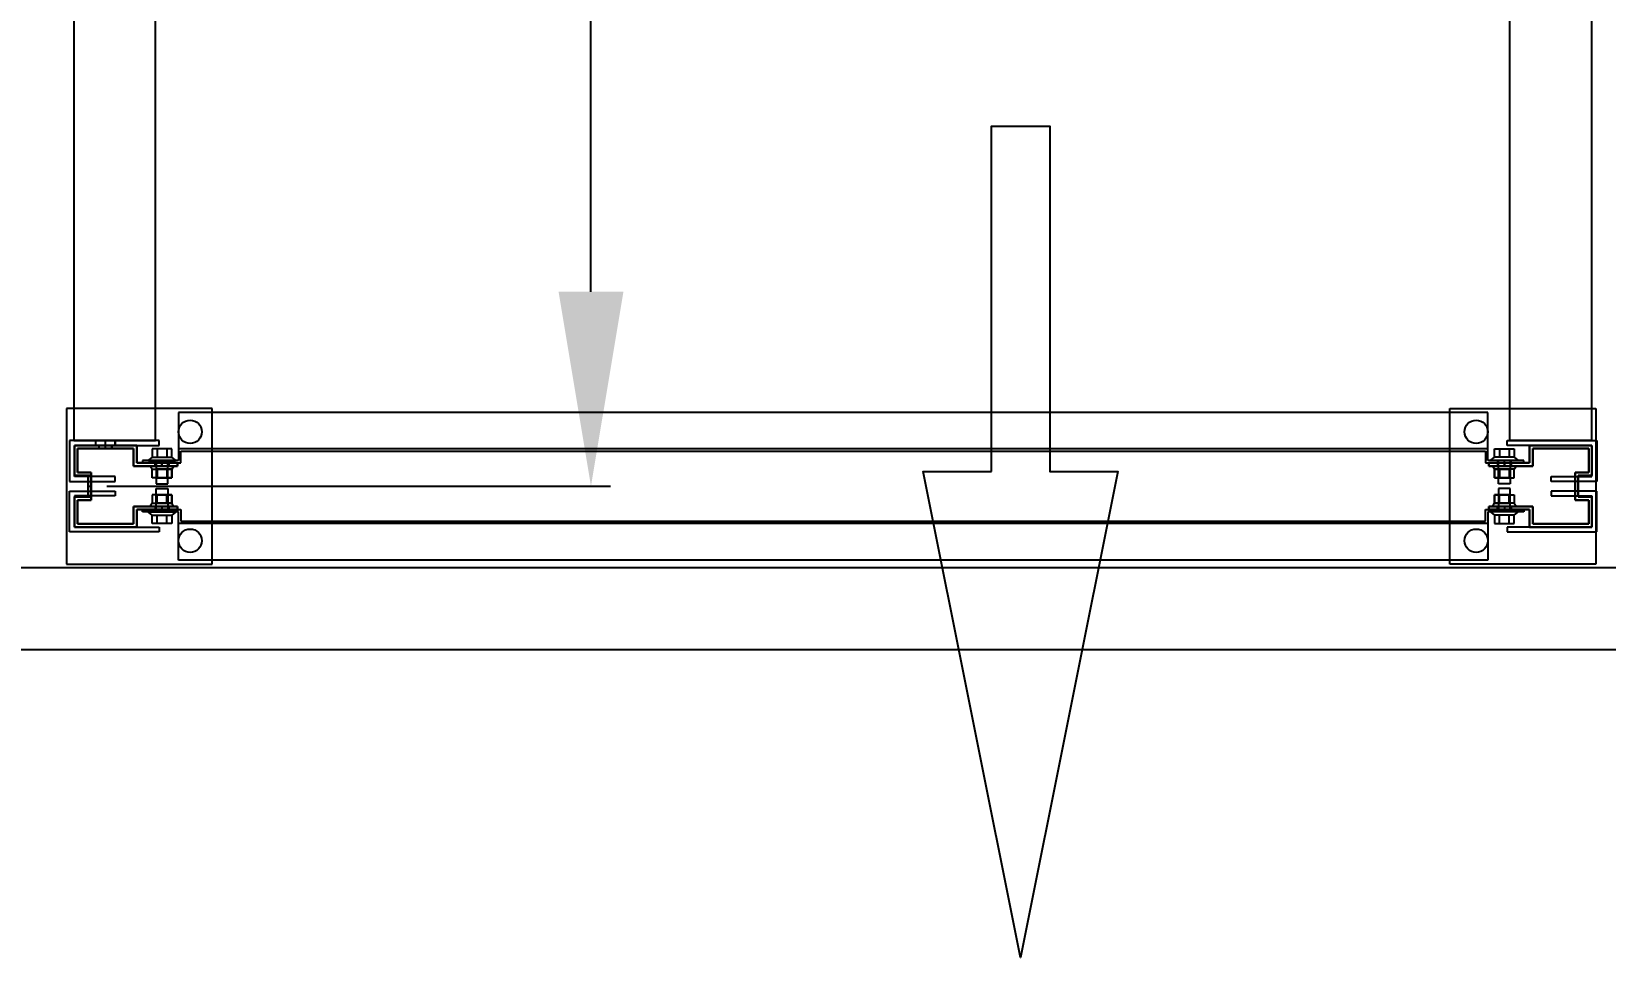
# Model space of a CAD drawing. Header units: millimetres. Extents: x 15382 to 37298, y 7351 to 31127.
# Drawn here: x 26207 to 27016, y 9972 to 10448 of the extents above; entities that cross this region are included whole.
import ezdxf

# ---------------------------------------------------------------- set-up
doc = ezdxf.new("R2010")
doc.units = ezdxf.units.MM
for name, color, linetype in [('02', 3, 'Continuous'), ('03', 6, 'Continuous'), ('04', 30, 'Continuous'), ('05', 12, 'Continuous'), ('114', 6, 'Continuous'), ('M40', 3, 'Continuous'), ('M6', 7, 'Continuous'), ('動線', 6, 'Continuous'), ('標註', 252, 'Continuous')]:
    doc.layers.add(name, color=color, linetype=linetype)
doc.styles.get("Standard").update_dxf_attribs({"font": 'arial.ttf'})
doc.styles.add('黑體', font='')
doc.styles.get('黑體').set_extended_font_data('Microsoft JhengHei', bold=True)
doc.dimstyles.new('ISO-25', dxfattribs={"dimtxt": 2.5, "dimasz": 2.5, "dimexe": 1.25, "dimexo": 0.625, "dimtad": 1, "dimtxsty": 'Standard', "dimcen": 2.5, "dimadec": 0, "dimazin": 0, "dimtfac": 1, "dimtmove": 0, "dimatfit": 3, "dimfxl": 1, "dimarcsym": 0})

# ---------------------------------------------------------------- blocks, each defined once
blk = doc.blocks.new('*D21')
at = {"layer": 'Defpoints', "color": 0, "transparency": 16777216}
for p in [(26236.2, 11706.57), (26494.98, 11706.57), (26236.2, 10214.57)]:
    blk.add_point(p, dxfattribs=at)
at = {"layer": '標註', "color": 0, "lineweight": -2, "transparency": 16777216}
for p, q in [((26246.2, 11706.57), (26504.98, 11706.57)), ((26494.98, 10314.57), (26494.98, 11606.57)), ((26246.2, 10214.57), (26504.98, 10214.57))]:
    blk.add_line(p, q, dxfattribs=at)
at = {"layer": '標註', "color": 0, "transparency": 16777216}
for points in [[(26478.31, 11606.57), (26511.65, 11606.57), (26494.98, 11706.57)], [(26478.31, 10314.57), (26511.65, 10314.57), (26494.98, 10214.57)]]:
    blk.add_solid(points, dxfattribs=at)
at = {"layer": '標註', "color": 251, "transparency": 16777216, "insert": (26407.22, 10817.62), "char_height": 150, "attachment_point": 5, "rotation": 90, "style": '黑體'}
blk.add_mtext('1492', dxfattribs=at)

msp = doc.modelspace()

# ---------------------------------------------------------------- linework, layer by layer
at = {"layer": '02'}
for p, q in [((26300.317, 10254.565), (26225.317, 10254.565)), ((26225.317, 10254.565), (26225.317, 10174.565)), ((26300.317, 10174.565), (26300.317, 10254.565)), ((26936.464, 10174.565), (26936.464, 10254.565)), ((26936.464, 10254.565), (27011.464, 10254.565)), ((27011.464, 10254.565), (27011.464, 10174.565)), ((26225.317, 10174.565), (26300.317, 10174.565)), ((27011.464, 10174.565), (26936.464, 10174.565))]:
    msp.add_line(p, q, dxfattribs=at)
at = {"layer": '02', "lineweight": -3}
for centre in [(26288.964, 10242.565), (26949.964, 10242.565), (26288.964, 10186.565), (26949.964, 10186.565)]:
    msp.add_circle(centre, 6, dxfattribs=at)
at = {"layer": '03'}
for points in [[(26271.196, 10238.065), (26271.196, 11683.065), (26229.196, 11683.065), (26229.196, 10238.065)], [(26967.196, 10238.065), (26967.196, 11683.065), (27009.196, 11683.065), (27009.196, 10238.065)]]:
    msp.add_lwpolyline(points, close=True, dxfattribs=at)
at = {"layer": '04'}
for p, q in [((26955.964, 10252.565), (26282.964, 10252.565)), ((26282.964, 10252.565), (26282.964, 10227.765)), ((26955.964, 10227.765), (26955.964, 10252.565)), ((26282.964, 10227.765), (26264.464, 10227.765)), ((26264.464, 10227.765), (26264.464, 10226.565)), ((26282.964, 10227.765), (26264.464, 10227.765)), ((26264.464, 10227.765), (26264.464, 10226.565)), ((26955.964, 10233.765), (26282.964, 10233.765)), ((26282.964, 10233.765), (26282.964, 10227.765)), ((26284.164, 10226.565), (26284.164, 10232.565)), ((26284.164, 10232.565), (26954.764, 10232.565)), ((26284.164, 10226.565), (26284.164, 10232.565)), ((26284.164, 10232.565), (26954.764, 10232.565)), ((26954.764, 10232.565), (26954.764, 10226.565)), ((26954.764, 10232.565), (26954.764, 10226.565)), ((26955.964, 10227.765), (26955.964, 10233.765)), ((26974.464, 10227.765), (26955.964, 10227.765)), ((26974.464, 10227.765), (26955.964, 10227.765)), ((26974.464, 10226.565), (26974.464, 10227.765)), ((26974.464, 10226.565), (26974.464, 10227.765)), ((26264.464, 10226.565), (26284.164, 10226.565)), ((26264.464, 10226.565), (26284.164, 10226.565)), ((26954.764, 10226.565), (26974.464, 10226.565)), ((26954.764, 10226.565), (26974.464, 10226.565)), ((26264.464, 10201.365), (26264.464, 10202.565)), ((26264.464, 10202.565), (26284.164, 10202.565)), ((26264.464, 10201.365), (26264.464, 10202.565)), ((26264.464, 10202.565), (26284.164, 10202.565)), ((26284.164, 10202.565), (26284.164, 10196.565)), ((26284.164, 10202.565), (26284.164, 10196.565)), ((26954.764, 10196.565), (26954.764, 10202.565)), ((26954.764, 10202.565), (26974.464, 10202.565)), ((26954.764, 10196.565), (26954.764, 10202.565)), ((26954.764, 10202.565), (26974.464, 10202.565)), ((26974.464, 10202.565), (26974.464, 10201.365)), ((26974.464, 10202.565), (26974.464, 10201.365)), ((26282.964, 10201.365), (26264.464, 10201.365)), ((26282.964, 10201.365), (26264.464, 10201.365)), ((26282.964, 10195.365), (26282.964, 10201.365)), ((26282.964, 10176.565), (26282.964, 10201.365)), ((26955.964, 10195.365), (26282.964, 10195.365)), ((26284.164, 10196.565), (26954.764, 10196.565)), ((26284.164, 10196.565), (26954.764, 10196.565)), ((26974.464, 10201.365), (26955.964, 10201.365)), ((26955.964, 10201.365), (26955.964, 10195.365)), ((26974.464, 10201.365), (26955.964, 10201.365)), ((26955.964, 10201.365), (26955.964, 10176.565)), ((26955.964, 10176.565), (26282.964, 10176.565))]:
    msp.add_line(p, q, dxfattribs=at)
at = {"layer": '04', "lineweight": -3}
for p, q in [((26270.964, 10227.765), (26277.964, 10227.765)), ((26270.964, 10226.565), (26270.964, 10227.765)), ((26274.464, 10227.765), (26277.964, 10227.765)), ((26274.464, 10226.565), (26274.464, 10227.765)), ((26277.964, 10227.765), (26277.964, 10226.565)), ((26277.964, 10227.765), (26277.964, 10226.565)), ((26967.964, 10227.765), (26960.964, 10227.765)), ((26960.964, 10227.765), (26960.964, 10226.565)), ((26964.464, 10227.765), (26960.964, 10227.765)), ((26960.964, 10227.765), (26960.964, 10226.565)), ((26964.464, 10226.565), (26964.464, 10227.765)), ((26967.964, 10226.565), (26967.964, 10227.765)), ((26277.964, 10226.565), (26270.964, 10226.565)), ((26277.964, 10226.565), (26274.464, 10226.565)), ((26960.964, 10226.565), (26967.964, 10226.565)), ((26960.964, 10226.565), (26964.464, 10226.565)), ((26277.964, 10202.565), (26270.964, 10202.565)), ((26270.964, 10202.565), (26270.964, 10201.365)), ((26277.964, 10202.565), (26274.464, 10202.565)), ((26274.464, 10202.565), (26274.464, 10201.365)), ((26277.964, 10201.365), (26277.964, 10202.565)), ((26277.964, 10201.365), (26277.964, 10202.565)), ((26960.964, 10201.365), (26960.964, 10202.565)), ((26960.964, 10202.565), (26967.964, 10202.565)), ((26960.964, 10201.365), (26960.964, 10202.565)), ((26960.964, 10202.565), (26964.464, 10202.565)), ((26964.464, 10202.565), (26964.464, 10201.365)), ((26967.964, 10202.565), (26967.964, 10201.365)), ((26270.964, 10201.365), (26277.964, 10201.365)), ((26274.464, 10201.365), (26277.964, 10201.365)), ((26967.964, 10201.365), (26960.964, 10201.365)), ((26964.464, 10201.365), (26960.964, 10201.365))]:
    msp.add_line(p, q, dxfattribs=at)
at = {"layer": '05'}
for p, q in [((26272.964, 10238.065), (26226.964, 10238.065)), ((26226.964, 10238.065), (26226.964, 10218.565)), ((26229.464, 10219.565), (26229.464, 10235.565)), ((26229.464, 10235.565), (26272.964, 10235.565)), ((26240.486, 10235.565), (26240.486, 10238.065)), ((26245.464, 10235.565), (26245.464, 10238.065)), ((26250.442, 10235.565), (26250.442, 10238.065)), ((26272.964, 10235.565), (26272.964, 10238.065)), ((26965.964, 10235.565), (26965.964, 10238.065)), ((26965.964, 10238.065), (27011.964, 10238.065)), ((27009.464, 10235.565), (26965.964, 10235.565)), ((27009.464, 10219.565), (27009.464, 10235.565)), ((27011.964, 10238.065), (27011.964, 10218.565)), ((26226.964, 10219.565), (26226.964, 10217.065)), ((26250.464, 10219.565), (26229.464, 10219.565)), ((26250.464, 10217.065), (26250.464, 10219.565)), ((26988.464, 10217.065), (26988.464, 10219.565)), ((26988.464, 10219.565), (27009.464, 10219.565)), ((27011.964, 10219.565), (27011.964, 10217.065)), ((26226.964, 10217.065), (26250.464, 10217.065)), ((26226.964, 10209.565), (26226.964, 10212.065)), ((26226.964, 10212.065), (26250.464, 10212.065)), ((26226.964, 10191.065), (26226.964, 10210.565)), ((26250.464, 10212.065), (26250.464, 10209.565)), ((27011.964, 10217.065), (26988.464, 10217.065)), ((27011.964, 10212.065), (26988.464, 10212.065)), ((26988.464, 10212.065), (26988.464, 10209.565)), ((27011.964, 10209.565), (27011.964, 10212.065)), ((27011.964, 10191.065), (27011.964, 10210.565)), ((26250.464, 10209.565), (26229.464, 10209.565)), ((26229.464, 10209.565), (26229.464, 10193.565)), ((26988.464, 10209.565), (27009.464, 10209.565)), ((27009.464, 10209.565), (27009.464, 10193.565)), ((26272.964, 10191.065), (26226.964, 10191.065)), ((26229.464, 10193.565), (26272.964, 10193.565)), ((26272.964, 10193.565), (26272.964, 10191.065)), ((27009.464, 10193.565), (26965.964, 10193.565)), ((26965.964, 10193.565), (26965.964, 10191.065)), ((26965.964, 10191.065), (27011.964, 10191.065))]:
    msp.add_line(p, q, dxfattribs=at)
at = {"layer": '05', "lineweight": -3}
for p, q in [((26240.486, 10238.065), (26250.442, 10238.065)), ((26240.486, 10235.565), (26240.486, 10238.065)), ((26250.442, 10235.565), (26240.486, 10235.565)), ((26245.464, 10238.065), (26250.442, 10238.065)), ((26245.464, 10235.565), (26245.464, 10238.065)), ((26250.442, 10235.565), (26245.464, 10235.565)), ((26250.442, 10238.065), (26250.442, 10235.565)), ((26250.442, 10238.065), (26250.442, 10235.565))]:
    msp.add_line(p, q, dxfattribs=at)
at = {"layer": '114'}
msp.add_lwpolyline([(26172.964, 10130.565), (27617.964, 10130.565), (27617.964, 10172.565), (26172.964, 10172.565)], close=True, dxfattribs=at)
at = {"layer": 'M40'}
for p, q in [((26261.464, 10235.565), (26229.464, 10235.565)), ((26229.464, 10235.565), (26229.464, 10220.065)), ((26229.464, 10220.065), (26229.464, 10235.565)), ((26229.464, 10235.565), (26261.464, 10235.565)), ((26242.214, 10233.965), (26242.214, 10235.565)), ((26245.464, 10233.965), (26245.464, 10235.565)), ((26248.714, 10233.965), (26248.714, 10235.565)), ((26261.464, 10226.565), (26261.464, 10235.565)), ((26261.464, 10235.565), (26261.464, 10226.565)), ((26977.464, 10226.565), (26977.464, 10235.565)), ((26977.464, 10235.565), (27009.464, 10235.565)), ((27009.464, 10235.565), (26977.464, 10235.565)), ((26977.464, 10235.565), (26977.464, 10226.565)), ((27009.464, 10235.565), (27009.464, 10220.065)), ((27009.464, 10220.065), (27009.464, 10235.565)), ((26231.064, 10221.665), (26231.064, 10233.965)), ((26231.064, 10233.965), (26259.864, 10233.965)), ((26259.864, 10233.965), (26231.064, 10233.965)), ((26231.064, 10233.965), (26231.064, 10221.665)), ((26259.864, 10233.965), (26259.864, 10224.965)), ((26259.864, 10224.965), (26259.864, 10233.965)), ((27007.864, 10233.965), (26979.064, 10233.965)), ((26979.064, 10233.965), (26979.064, 10224.965)), ((26979.064, 10224.965), (26979.064, 10233.965)), ((26979.064, 10233.965), (27007.864, 10233.965)), ((27007.864, 10221.665), (27007.864, 10233.965)), ((27007.864, 10233.965), (27007.864, 10221.665)), ((26229.464, 10220.065), (26236.464, 10220.065)), ((26236.464, 10220.065), (26229.464, 10220.065)), ((26238.064, 10221.665), (26231.064, 10221.665)), ((26231.064, 10221.665), (26238.064, 10221.665)), ((26236.464, 10220.065), (26236.464, 10209.065)), ((26236.464, 10209.065), (26236.464, 10220.065)), ((26238.064, 10207.465), (26238.064, 10221.665)), ((26238.064, 10221.665), (26238.064, 10207.465)), ((26259.864, 10226.565), (26259.864, 10224.965)), ((26259.864, 10224.965), (26282.464, 10224.965)), ((26259.864, 10224.965), (26261.464, 10224.965)), ((26282.464, 10224.965), (26259.864, 10224.965)), ((26282.464, 10226.565), (26261.464, 10226.565)), ((26261.464, 10226.565), (26282.464, 10226.565)), ((26270.964, 10226.565), (26270.964, 10224.965)), ((26274.464, 10226.565), (26274.464, 10224.965)), ((26277.964, 10226.565), (26277.964, 10224.965)), ((26282.464, 10224.965), (26282.464, 10226.565)), ((26282.464, 10226.565), (26282.464, 10224.965)), ((26956.464, 10224.965), (26956.464, 10226.565)), ((26956.464, 10226.565), (26977.464, 10226.565)), ((26977.464, 10226.565), (26956.464, 10226.565)), ((26956.464, 10226.565), (26956.464, 10224.965)), ((26979.064, 10224.965), (26956.464, 10224.965)), ((26956.464, 10224.965), (26979.064, 10224.965)), ((26960.964, 10226.565), (26960.964, 10224.965)), ((26964.464, 10226.565), (26964.464, 10224.965)), ((26967.964, 10226.565), (26967.964, 10224.965)), ((26979.064, 10224.965), (26977.464, 10224.965)), ((26979.064, 10226.565), (26979.064, 10224.965)), ((27000.864, 10207.465), (27000.864, 10221.665)), ((27000.864, 10221.665), (27007.864, 10221.665)), ((27007.864, 10221.665), (27000.864, 10221.665)), ((27000.864, 10221.665), (27000.864, 10207.465)), ((27009.464, 10220.065), (27002.464, 10220.065)), ((27002.464, 10220.065), (27002.464, 10209.065)), ((27002.464, 10209.065), (27002.464, 10220.065)), ((27002.464, 10220.065), (27009.464, 10220.065)), ((26236.464, 10209.065), (26229.464, 10209.065)), ((26229.464, 10209.065), (26229.464, 10193.565)), ((26229.464, 10193.565), (26229.464, 10209.065)), ((26229.464, 10209.065), (26236.464, 10209.065)), ((26231.064, 10195.165), (26231.064, 10207.465)), ((26231.064, 10207.465), (26238.064, 10207.465)), ((26238.064, 10207.465), (26231.064, 10207.465)), ((26231.064, 10207.465), (26231.064, 10195.165)), ((26236.464, 10209.065), (26238.064, 10209.065)), ((26282.464, 10204.165), (26259.864, 10204.165)), ((26259.864, 10204.165), (26259.864, 10195.165)), ((26259.864, 10202.565), (26259.864, 10204.165)), ((26259.864, 10204.165), (26282.464, 10204.165)), ((26259.864, 10195.165), (26259.864, 10204.165)), ((26259.864, 10204.165), (26261.464, 10204.165)), ((26261.464, 10193.565), (26261.464, 10202.565)), ((26261.464, 10202.565), (26282.464, 10202.565)), ((26282.464, 10202.565), (26261.464, 10202.565)), ((26261.464, 10202.565), (26261.464, 10193.565)), ((26270.964, 10204.165), (26270.964, 10202.565)), ((26274.464, 10204.165), (26274.464, 10202.565)), ((26277.964, 10204.165), (26277.964, 10202.565)), ((26282.464, 10202.565), (26282.464, 10204.165)), ((26282.464, 10204.165), (26282.464, 10202.565)), ((26956.464, 10202.565), (26956.464, 10204.165)), ((26956.464, 10204.165), (26979.064, 10204.165)), ((26979.064, 10204.165), (26956.464, 10204.165)), ((26956.464, 10204.165), (26956.464, 10202.565)), ((26977.464, 10202.565), (26956.464, 10202.565)), ((26956.464, 10202.565), (26977.464, 10202.565)), ((26960.964, 10204.165), (26960.964, 10202.565)), ((26964.464, 10204.165), (26964.464, 10202.565)), ((26967.964, 10204.165), (26967.964, 10202.565)), ((26979.064, 10204.165), (26977.464, 10204.165)), ((26977.464, 10193.565), (26977.464, 10202.565)), ((26977.464, 10202.565), (26977.464, 10193.565)), ((26979.064, 10204.165), (26979.064, 10195.165)), ((26979.064, 10202.565), (26979.064, 10204.165)), ((26979.064, 10195.165), (26979.064, 10204.165)), ((27007.864, 10207.465), (27000.864, 10207.465)), ((27000.864, 10207.465), (27007.864, 10207.465)), ((27002.464, 10209.065), (27009.464, 10209.065)), ((27009.464, 10209.065), (27002.464, 10209.065)), ((27007.864, 10195.165), (27007.864, 10207.465)), ((27007.864, 10207.465), (27007.864, 10195.165)), ((27009.464, 10209.065), (27009.464, 10193.565)), ((27009.464, 10193.565), (27009.464, 10209.065)), ((26259.864, 10195.165), (26231.064, 10195.165)), ((26231.064, 10195.165), (26259.864, 10195.165)), ((26979.064, 10195.165), (27007.864, 10195.165)), ((27007.864, 10195.165), (26979.064, 10195.165)), ((26229.464, 10193.565), (26261.464, 10193.565)), ((26261.464, 10193.565), (26229.464, 10193.565)), ((27009.464, 10193.565), (26977.464, 10193.565)), ((26977.464, 10193.565), (27009.464, 10193.565))]:
    msp.add_line(p, q, dxfattribs=at)
at = {"layer": 'M40', "lineweight": -3}
for p, q in [((26242.214, 10235.565), (26248.714, 10235.565)), ((26242.214, 10233.965), (26242.214, 10235.565)), ((26245.464, 10235.565), (26248.714, 10235.565)), ((26245.464, 10233.965), (26245.464, 10235.565)), ((26248.714, 10235.565), (26248.714, 10233.965)), ((26248.714, 10235.565), (26248.714, 10233.965)), ((26248.714, 10233.965), (26242.214, 10233.965)), ((26248.714, 10233.965), (26245.464, 10233.965)), ((26238.064, 10220.065), (26236.464, 10220.065)), ((26236.464, 10220.065), (26236.464, 10209.065)), ((26238.064, 10209.065), (26238.064, 10220.065)), ((26270.964, 10226.565), (26277.964, 10226.565)), ((26270.964, 10224.965), (26270.964, 10226.565)), ((26277.964, 10224.965), (26270.964, 10224.965)), ((26274.464, 10226.565), (26277.964, 10226.565)), ((26274.464, 10224.965), (26274.464, 10226.565)), ((26277.964, 10224.965), (26274.464, 10224.965)), ((26277.964, 10226.565), (26277.964, 10224.965)), ((26277.964, 10226.565), (26277.964, 10224.965)), ((26967.964, 10226.565), (26960.964, 10226.565)), ((26960.964, 10226.565), (26960.964, 10224.965)), ((26964.464, 10226.565), (26960.964, 10226.565)), ((26960.964, 10226.565), (26960.964, 10224.965)), ((26960.964, 10224.965), (26967.964, 10224.965)), ((26960.964, 10224.965), (26964.464, 10224.965)), ((26964.464, 10224.965), (26964.464, 10226.565)), ((26967.964, 10224.965), (26967.964, 10226.565)), ((26236.464, 10209.065), (26236.464, 10214.565)), ((26236.464, 10214.565), (26238.064, 10214.565)), ((26238.064, 10214.565), (26238.064, 10209.065)), ((26236.464, 10209.065), (26238.064, 10209.065)), ((26238.064, 10209.065), (26236.464, 10209.065)), ((26277.964, 10204.165), (26270.964, 10204.165)), ((26270.964, 10204.165), (26270.964, 10202.565)), ((26270.964, 10202.565), (26277.964, 10202.565)), ((26277.964, 10204.165), (26274.464, 10204.165)), ((26274.464, 10204.165), (26274.464, 10202.565)), ((26274.464, 10202.565), (26277.964, 10202.565)), ((26277.964, 10202.565), (26277.964, 10204.165)), ((26277.964, 10202.565), (26277.964, 10204.165)), ((26960.964, 10202.565), (26960.964, 10204.165)), ((26960.964, 10204.165), (26967.964, 10204.165)), ((26960.964, 10202.565), (26960.964, 10204.165)), ((26960.964, 10204.165), (26964.464, 10204.165)), ((26967.964, 10202.565), (26960.964, 10202.565)), ((26964.464, 10202.565), (26960.964, 10202.565)), ((26964.464, 10204.165), (26964.464, 10202.565)), ((26967.964, 10204.165), (26967.964, 10202.565))]:
    msp.add_line(p, q, dxfattribs=at)
at = {"layer": 'M6'}
for p, q in [((26269.464, 10229.465), (26267.464, 10227.965)), ((26267.464, 10227.965), (26267.464, 10227.765)), ((26267.464, 10227.765), (26271.464, 10227.765)), ((26279.464, 10233.765), (26269.464, 10233.765)), ((26269.464, 10233.765), (26269.464, 10229.465)), ((26279.464, 10233.765), (26269.464, 10233.765)), ((26269.464, 10233.765), (26269.464, 10229.465)), ((26269.464, 10229.465), (26279.464, 10229.465)), ((26271.464, 10227.765), (26271.464, 10215.765)), ((26271.964, 10233.765), (26271.964, 10229.465)), ((26276.964, 10233.765), (26276.964, 10229.465)), ((26277.464, 10215.765), (26277.464, 10227.765)), ((26277.464, 10227.765), (26281.464, 10227.765)), ((26279.464, 10229.465), (26279.464, 10233.765)), ((26279.464, 10229.465), (26279.464, 10233.765)), ((26281.464, 10227.965), (26279.464, 10229.465)), ((26281.464, 10227.765), (26281.464, 10227.965)), ((26957.464, 10227.965), (26959.464, 10229.465)), ((26957.464, 10227.765), (26957.464, 10227.965)), ((26961.464, 10227.765), (26957.464, 10227.765)), ((26959.464, 10229.465), (26959.464, 10233.765)), ((26959.464, 10233.765), (26969.464, 10233.765)), ((26959.464, 10229.465), (26959.464, 10233.765)), ((26959.464, 10233.765), (26969.464, 10233.765)), ((26969.464, 10229.465), (26959.464, 10229.465)), ((26961.464, 10215.765), (26961.464, 10227.765)), ((26961.964, 10233.765), (26961.964, 10229.465)), ((26966.964, 10233.765), (26966.964, 10229.465)), ((26967.464, 10227.765), (26967.464, 10215.765)), ((26971.464, 10227.765), (26967.464, 10227.765)), ((26969.464, 10233.765), (26969.464, 10229.465)), ((26969.464, 10233.765), (26969.464, 10229.465)), ((26969.464, 10229.465), (26971.464, 10227.965)), ((26971.464, 10227.965), (26971.464, 10227.765)), ((26268.464, 10224.765), (26268.464, 10224.965)), ((26268.464, 10224.965), (26280.464, 10224.965)), ((26269.464, 10223.265), (26268.464, 10224.765)), ((26269.464, 10218.965), (26269.464, 10223.265)), ((26269.464, 10223.265), (26279.464, 10223.265)), ((26269.464, 10218.965), (26269.464, 10223.265)), ((26269.464, 10218.965), (26269.464, 10223.265)), ((26269.464, 10223.265), (26276.964, 10223.265)), ((26279.464, 10218.965), (26269.464, 10218.965)), ((26279.464, 10218.965), (26269.464, 10218.965)), ((26276.964, 10218.965), (26269.464, 10218.965)), ((26279.464, 10223.265), (26271.964, 10223.265)), ((26271.964, 10223.265), (26271.964, 10218.965)), ((26271.964, 10218.965), (26279.464, 10218.965)), ((26276.964, 10223.265), (26276.964, 10218.965)), ((26280.464, 10224.765), (26279.464, 10223.265)), ((26279.464, 10223.265), (26279.464, 10218.965)), ((26279.464, 10223.265), (26279.464, 10218.965)), ((26279.464, 10218.965), (26279.464, 10223.265)), ((26280.464, 10224.965), (26280.464, 10224.765)), ((26970.464, 10224.965), (26958.464, 10224.965)), ((26958.464, 10224.965), (26958.464, 10224.765)), ((26958.464, 10224.765), (26959.464, 10223.265)), ((26959.464, 10223.265), (26959.464, 10218.965)), ((26969.464, 10223.265), (26959.464, 10223.265)), ((26959.464, 10223.265), (26959.464, 10218.965)), ((26959.464, 10218.965), (26959.464, 10223.265)), ((26959.464, 10223.265), (26966.964, 10223.265)), ((26959.464, 10218.965), (26969.464, 10218.965)), ((26959.464, 10218.965), (26969.464, 10218.965)), ((26966.964, 10218.965), (26959.464, 10218.965)), ((26969.464, 10223.265), (26961.964, 10223.265)), ((26961.964, 10223.265), (26961.964, 10218.965)), ((26961.964, 10218.965), (26969.464, 10218.965)), ((26966.964, 10223.265), (26966.964, 10218.965)), ((26969.464, 10223.265), (26970.464, 10224.765)), ((26969.464, 10218.965), (26969.464, 10223.265)), ((26969.464, 10218.965), (26969.464, 10223.265)), ((26969.464, 10218.965), (26969.464, 10223.265)), ((26970.464, 10224.765), (26970.464, 10224.965)), ((26271.464, 10215.765), (26277.464, 10215.765)), ((26271.464, 10201.365), (26271.464, 10213.365)), ((26271.464, 10213.365), (26277.464, 10213.365)), ((26277.464, 10213.365), (26277.464, 10201.365)), ((26967.464, 10215.765), (26961.464, 10215.765)), ((26967.464, 10213.365), (26961.464, 10213.365)), ((26961.464, 10213.365), (26961.464, 10201.365)), ((26967.464, 10201.365), (26967.464, 10213.365)), ((26269.464, 10205.865), (26268.464, 10204.365)), ((26268.464, 10204.365), (26268.464, 10204.165)), ((26268.464, 10204.165), (26280.464, 10204.165)), ((26279.464, 10210.165), (26269.464, 10210.165)), ((26269.464, 10210.165), (26269.464, 10205.865)), ((26279.464, 10210.165), (26269.464, 10210.165)), ((26269.464, 10210.165), (26269.464, 10205.865)), ((26269.464, 10210.165), (26269.464, 10205.865)), ((26276.964, 10210.165), (26269.464, 10210.165)), ((26269.464, 10205.865), (26279.464, 10205.865)), ((26269.464, 10205.865), (26276.964, 10205.865)), ((26271.964, 10205.865), (26271.964, 10210.165)), ((26271.964, 10210.165), (26279.464, 10210.165)), ((26279.464, 10205.865), (26271.964, 10205.865)), ((26276.964, 10205.865), (26276.964, 10210.165)), ((26279.464, 10205.865), (26279.464, 10210.165)), ((26279.464, 10205.865), (26279.464, 10210.165)), ((26279.464, 10210.165), (26279.464, 10205.865)), ((26280.464, 10204.365), (26279.464, 10205.865)), ((26280.464, 10204.165), (26280.464, 10204.365)), ((26958.464, 10204.365), (26959.464, 10205.865)), ((26958.464, 10204.165), (26958.464, 10204.365)), ((26970.464, 10204.165), (26958.464, 10204.165)), ((26959.464, 10205.865), (26959.464, 10210.165)), ((26959.464, 10210.165), (26969.464, 10210.165)), ((26959.464, 10205.865), (26959.464, 10210.165)), ((26959.464, 10210.165), (26969.464, 10210.165)), ((26959.464, 10210.165), (26959.464, 10205.865)), ((26966.964, 10210.165), (26959.464, 10210.165)), ((26969.464, 10205.865), (26959.464, 10205.865)), ((26959.464, 10205.865), (26966.964, 10205.865)), ((26961.964, 10205.865), (26961.964, 10210.165)), ((26961.964, 10210.165), (26969.464, 10210.165)), ((26969.464, 10205.865), (26961.964, 10205.865)), ((26966.964, 10205.865), (26966.964, 10210.165)), ((26969.464, 10210.165), (26969.464, 10205.865)), ((26969.464, 10210.165), (26969.464, 10205.865)), ((26969.464, 10210.165), (26969.464, 10205.865)), ((26969.464, 10205.865), (26970.464, 10204.365)), ((26970.464, 10204.365), (26970.464, 10204.165)), ((26267.464, 10201.165), (26267.464, 10201.365)), ((26267.464, 10201.365), (26271.464, 10201.365)), ((26269.464, 10199.665), (26267.464, 10201.165)), ((26269.464, 10195.365), (26269.464, 10199.665)), ((26269.464, 10199.665), (26279.464, 10199.665)), ((26269.464, 10195.365), (26269.464, 10199.665)), ((26279.464, 10195.365), (26269.464, 10195.365)), ((26279.464, 10195.365), (26269.464, 10195.365)), ((26271.964, 10195.365), (26271.964, 10199.665)), ((26276.964, 10195.365), (26276.964, 10199.665)), ((26277.464, 10201.365), (26281.464, 10201.365)), ((26281.464, 10201.165), (26279.464, 10199.665)), ((26279.464, 10199.665), (26279.464, 10195.365)), ((26279.464, 10199.665), (26279.464, 10195.365)), ((26281.464, 10201.365), (26281.464, 10201.165)), ((26961.464, 10201.365), (26957.464, 10201.365)), ((26957.464, 10201.365), (26957.464, 10201.165)), ((26957.464, 10201.165), (26959.464, 10199.665)), ((26959.464, 10199.665), (26959.464, 10195.365)), ((26969.464, 10199.665), (26959.464, 10199.665)), ((26959.464, 10199.665), (26959.464, 10195.365)), ((26959.464, 10195.365), (26969.464, 10195.365)), ((26959.464, 10195.365), (26969.464, 10195.365)), ((26961.964, 10195.365), (26961.964, 10199.665)), ((26966.964, 10195.365), (26966.964, 10199.665)), ((26971.464, 10201.365), (26967.464, 10201.365)), ((26969.464, 10199.665), (26971.464, 10201.165)), ((26969.464, 10195.365), (26969.464, 10199.665)), ((26969.464, 10195.365), (26969.464, 10199.665)), ((26971.464, 10201.165), (26971.464, 10201.365))]:
    msp.add_line(p, q, dxfattribs=at)
at = {"layer": '動線', "lineweight": -3}
msp.add_lwpolyline([(26700.778, 10222.182), (26700.778, 10399.818), (26730.778, 10399.818), (26730.778, 10222.182), (26765.778, 10222.182), (26715.778, 9972.182), (26665.778, 10222.182), (26700.778, 10222.182)], dxfattribs=at)

# ---------------------------------------------------------------- dimensions: what is measured, and where the dimension line sits
at = {"layer": '標註', "color": 8}
dim = msp.add_linear_dim(base=(26494.979, 11706.565), p1=(26236.196, 10214.565), p2=(26236.196, 11706.565), angle=90, dimstyle='ISO-25', override={"dimscale": 100, "dimtxt": 1.5, "dimasz": 1, "dimexe": 0.1, "dimexo": 0.1, "dimgap": 0.1, "dimtxsty": '黑體', "dimclrt": 251}, dxfattribs=at)
dim.commit()
dim.dimension.update_dxf_attribs({"geometry": '*D21', "text_midpoint": (26494.979, 10817.62), "dimtype": 160})

doc.saveas('drawing.dxf')
